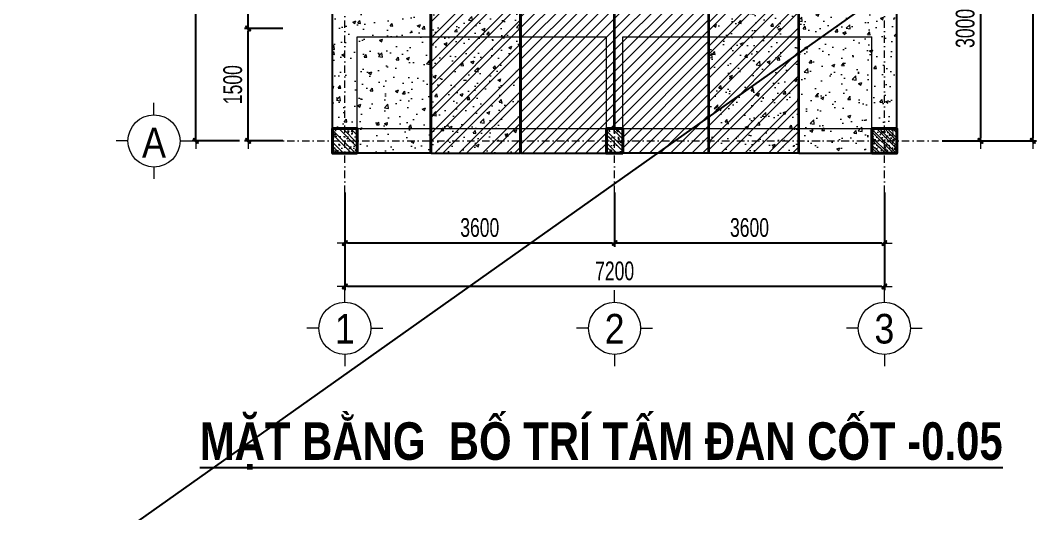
# Model space of a CAD drawing. Header units: millimetres. Extents: x -182770 to 489476, y -561170 to -280028.
# Drawn here: x -9668 to 3897, y -527373 to -520798 of the extents above; entities that cross this region are included whole.
import ezdxf
from ezdxf.enums import TextEntityAlignment as Align

# ---------------------------------------------------------------- set-up
doc = ezdxf.new("R2010")
doc.units = ezdxf.units.MM
doc.header["$MEASUREMENT"] = 0
doc.header["$PDMODE"] = 32
doc.linetypes.add('DASHDOT', pattern=[1, 0.5, -0.25, 0, -0.25])
doc.linetypes.add('HIDDEN', pattern=[0.375, 0.25, -0.125])
doc.layers.get('Defpoints').update_dxf_attribs({"color": 1})
doc.layers.add('KCS_Plotter', color=11, linetype='Continuous', plot=False)
for name, color, linetype, lineweight in [('LC Dim', 8, 'Continuous', 18), ('LC Hatch', 252, 'Continuous', 9), ('LC ISO', 153, 'Continuous', 13), ('LC MANH DUT', 35, 'HIDDEN', 5), ('LC Net dam2', 6, 'Continuous', 40), ('LC Net manh', 133, 'Continuous', 5), ('LC Net thay', 63, 'Continuous', 25), ('LC Net truc', 79, 'DASHDOT', 13), ('LC Text1', 3, 'Continuous', 20), ('LC Text2', 7, 'Continuous', 25)]:
    doc.layers.add(name, color=color, linetype=linetype, lineweight=lineweight)
doc.styles.add('HOATBIF', font='hoatbif.shx', dxfattribs={"width": 0.7})
doc.styles.add('LC 1', font='VHAVANB.TTF')
doc.styles.add('LC3', font='VHARIALB.TTF', dxfattribs={"width": 0.8})
doc.dimstyles.new('1-100', dxfattribs={"dimscale": 100, "dimtxt": 2.5, "dimasz": 0.35, "dimexe": 0.5, "dimexo": 0, "dimgap": 0.8, "dimtad": 1, "dimdec": 0, "dimzin": 0, "dimdsep": 46, "dimtxsty": 'HOATBIF', "dimblk1": 'DOT', "dimblk2": 'DOT', "dimsah": 1, "dimcen": -1, "dimdle": 1, "dimclrd": 256, "dimclre": 256, "dimclrt": 4, "dimadec": 3, "dimazin": 2, "dimtfac": 0.333333, "dimtdec": 0, "dimtix": 1, "dimtmove": 2, "dimatfit": 3, "dimldrblk": 'DOT', "dimfxl": 1, "dimtvp": 0.833333, "dimtolj": 1, "dimtzin": 0, "dimarcsym": 0})

# ---------------------------------------------------------------- blocks, each defined once
blk = doc.blocks.new('DOT')
at = {"layer": 'LC Dim'}
blk.add_line((-3, 0), (3, 0), dxfattribs=at)
at = {"layer": 'LC Dim', "color": 4}
blk.add_line((-1, -1), (1, 1), dxfattribs=at)
blk.add_lwpolyline([(0.5, 1), (-1, -0.5), (-0.5, -1), (1, 0.5)], close=True, dxfattribs=at)
blk = doc.blocks.new('*D340')
at = {"layer": 'Defpoints', "color": 0, "transparency": 16777216}
for p in [(-1736, -523092), (1864, -523092), (-1736, -523766)]:
    blk.add_point(p, dxfattribs=at)
at = {"layer": 'LC Dim', "lineweight": -2, "transparency": 16777216}
for p, q in [((-1736, -523092), (-1736, -523816)), ((1864, -523092), (1864, -523816)), ((1829, -523766), (-1701, -523766))]:
    blk.add_line(p, q, dxfattribs=at)
at = {"layer": 'LC Dim', "lineweight": -2, "transparency": 16777216, "xscale": 35, "yscale": 35, "zscale": 35, "rotation": 180}
blk.add_blockref('DOT', (-1736, -523766), dxfattribs=at)
at = {"layer": 'LC Dim', "lineweight": -2, "transparency": 16777216, "xscale": 35, "yscale": 35, "zscale": 35}
blk.add_blockref('DOT', (1864, -523766), dxfattribs=at)
at = {"layer": 'LC Dim', "color": 4, "transparency": 16777216, "insert": (64, -523561), "char_height": 250, "attachment_point": 5, "style": 'HOATBIF'}
blk.add_mtext('\\A1;3600', dxfattribs=at)
blk = doc.blocks.new('_Dot')
at = {"color": 0, "linetype": 'ByBlock', "lineweight": -2}
blk.add_line((-0.5, 0), (-1, 0), dxfattribs=at)
at = {"color": 0, "linetype": 'ByBlock', "const_width": 0.5}
blk.add_lwpolyline([(-0.25, 0, 1), (0.25, 0, 1)], format="xyb", close=True, dxfattribs=at)
blk = doc.blocks.new('*D341')
at = {"layer": 'Defpoints', "color": 0, "ltscale": 2, "transparency": 16777216}
for p in [(-5336, -523092), (-1736, -523092), (-5336, -523766)]:
    blk.add_point(p, dxfattribs=at)
at = {"layer": 'LC Dim', "lineweight": -2, "ltscale": 2, "transparency": 16777216}
for p, q in [((-5336, -523092), (-5336, -523816)), ((-1736, -523092), (-1736, -523816)), ((-1771, -523766), (-5301, -523766))]:
    blk.add_line(p, q, dxfattribs=at)
at = {"layer": 'LC Dim', "lineweight": -2, "ltscale": 2, "transparency": 16777216, "xscale": 35, "yscale": 35, "zscale": 35, "rotation": 180}
blk.add_blockref('DOT', (-5336, -523766), dxfattribs=at)
at = {"layer": 'LC Dim', "lineweight": -2, "ltscale": 2, "transparency": 16777216, "xscale": 35, "yscale": 35, "zscale": 35}
blk.add_blockref('DOT', (-1736, -523766), dxfattribs=at)
at = {"layer": 'LC Dim', "color": 4, "ltscale": 2, "transparency": 16777216, "insert": (-3536, -523561), "char_height": 250, "attachment_point": 5, "style": 'HOATBIF'}
blk.add_mtext('\\A1;3600', dxfattribs=at)
blk = doc.blocks.new('*D342')
at = {"layer": 'Defpoints', "color": 0, "ltscale": 2, "transparency": 16777216}
for p in [(-5336, -523092), (1864, -523092), (-5336, -524344)]:
    blk.add_point(p, dxfattribs=at)
at = {"layer": 'LC Dim', "lineweight": -2, "ltscale": 2, "transparency": 16777216}
for p, q in [((-5336, -523092), (-5336, -524394)), ((1864, -523092), (1864, -524394)), ((1829, -524344), (-5301, -524344))]:
    blk.add_line(p, q, dxfattribs=at)
at = {"layer": 'LC Dim', "lineweight": -2, "ltscale": 2, "transparency": 16777216, "xscale": 35, "yscale": 35, "zscale": 35, "rotation": 180}
blk.add_blockref('DOT', (-5336, -524344), dxfattribs=at)
at = {"layer": 'LC Dim', "lineweight": -2, "ltscale": 2, "transparency": 16777216, "xscale": 35, "yscale": 35, "zscale": 35}
blk.add_blockref('DOT', (1864, -524344), dxfattribs=at)
at = {"layer": 'LC Dim', "color": 4, "ltscale": 2, "transparency": 16777216, "insert": (-1736, -524139), "char_height": 250, "attachment_point": 5, "style": 'HOATBIF'}
blk.add_mtext('\\A1;7200', dxfattribs=at)
blk = doc.blocks.new('TTRUC')
at = {"layer": 'LC ISO'}
for p, q in [((0, 6.95), (0, 10.13)), ((-6.95, 0), (-10.13, 0)), ((6.95, 0), (10.13, 0)), ((0, -6.95), (0, -10.13))]:
    blk.add_line(p, q, dxfattribs=at)
at = {"layer": 'LC Net manh'}
blk.add_circle((0, 0), 6.95, dxfattribs=at)
blk = doc.blocks.new('*D346')
at = {"layer": 'Defpoints', "color": 0, "ltscale": 2, "transparency": 16777216}
for p in [(2637, -516405), (2637, -522405), (3845, -522405)]:
    blk.add_point(p, dxfattribs=at)
at = {"layer": 'LC Dim', "lineweight": -2, "ltscale": 2, "transparency": 16777216}
for p, q in [((2637, -516405), (3895, -516405)), ((3845, -516440), (3845, -522370)), ((2637, -522405), (3895, -522405))]:
    blk.add_line(p, q, dxfattribs=at)
at = {"layer": 'LC Dim', "lineweight": -2, "ltscale": 2, "transparency": 16777216, "xscale": 35, "yscale": 35, "zscale": 35}
for p, rotation in [((3845, -516405), 90), ((3845, -522405), 270)]:
    blk.add_blockref('DOT', p, dxfattribs=dict(at, rotation=rotation))
at = {"layer": 'LC Dim', "color": 4, "ltscale": 2, "transparency": 16777216, "insert": (3640, -519405), "char_height": 250, "attachment_point": 5, "rotation": 90, "style": 'HOATBIF'}
blk.add_mtext('\\A1;6000', dxfattribs=at)
blk = doc.blocks.new('*D347')
at = {"layer": 'Defpoints', "color": 0, "ltscale": 2, "transparency": 16777216}
for p in [(-7325, -516405), (-6742, -516405), (-6742, -522405)]:
    blk.add_point(p, dxfattribs=at)
at = {"layer": 'LC Dim', "lineweight": -2, "ltscale": 2, "transparency": 16777216}
for p, q in [((-6742, -516405), (-7375, -516405)), ((-7325, -522370), (-7325, -516440)), ((-6742, -522405), (-7375, -522405))]:
    blk.add_line(p, q, dxfattribs=at)
at = {"layer": 'LC Dim', "lineweight": -2, "ltscale": 2, "transparency": 16777216, "xscale": 35, "yscale": 35, "zscale": 35}
for p, rotation in [((-7325, -516405), 90), ((-7325, -522405), 270)]:
    blk.add_blockref('DOT', p, dxfattribs=dict(at, rotation=rotation))
at = {"layer": 'LC Dim', "color": 4, "ltscale": 2, "transparency": 16777216, "insert": (-7530, -519405), "char_height": 250, "attachment_point": 5, "rotation": 90, "style": 'HOATBIF'}
blk.add_mtext('\\A1;6000', dxfattribs=at)
blk = doc.blocks.new('kakaka')
at = {"layer": 'LC Hatch', "ltscale": 2}
h = blk.add_hatch(dxfattribs=at)
h.set_pattern_fill('BTCT', color=256, scale=20, angle=90)
h.set_pattern_definition([(140, (37650.13, -378709.94), (12.55043, 143.45204), [15, -165]), (85, (37650.13, -378709.94), (-150.43843, -27.75027), [12, -132]), (190.4514, (37651.18, -378697.99), (-137.88791, 115.70188), [12.74804, -140.22842]), (136.1842, (37610.13, -378709.94), (33.1038, 213.4482), [22.5, -247.5]), (186.6356, (37612.9, -378692.16), (-194.82357, 186.93254), [19.12206, -210.3426]), (81.1842, (37610.13, -378709.94), (-194.82372, 186.9324), [18, -198]), (111, (37620.13, -378689.94), (80.52378, 119.38141), [15, -165]), (56, (37620.13, -378689.94), (-145.03001, 48.66307), [12, -132]), (161.4514, (37626.85, -378680), (-64.5061, 168.04453), [12.74804, -140.22842]), (127.5, (37650.135, -378709.945), (-66.57877, 2.431971), [0, -130.4, 0, -134, 0, -132.5]), (97.5, (37650.135, -378709.945), (-78.882342, 52.613907), [0, -76.4, 0, -127.4, 0, -50.5]), (57.5, (37650.135, -378754.545), (4.510974, 106.764487), [0, -50, 0, -156, 0, -207]), (47.5, (37650.135, -378774.545), (-20.020996, 116.637234), [0, -65, 0, -103.6, 0, -147]), (135, (37650.135, -378709.945), (-53.03301, -53.03301), []), (135, (37650.135, -378674.59), (-53.03301, -53.03301), [])])
h.paths.add_polyline_path([(76247.6, -223824.4), (76247.6, -223604.4), (76027.6, -223604.4), (76027.6, -223824.4)])
at = {"layer": 'LC MANH DUT', "ltscale": 100}
blk.add_lwpolyline([(76247.6, -223824.4), (76247.6, -223604.4), (76027.6, -223604.4), (76027.6, -223824.4)], close=True, dxfattribs=at)
at = {"layer": 'LC Net dam2', "ltscale": 5}
blk.add_lwpolyline([(76247.6, -223824.4), (76247.6, -223604.4), (76027.6, -223604.4), (76027.6, -223824.4)], close=True, dxfattribs=at)
blk = doc.blocks.new('TIEUDE1')
at = {"layer": 'LC Text2', "color": 7, "style": 'LC 1'}
blk.add_attdef('TIªU§Ò', text='', height=5, dxfattribs=at).set_placement((0, 0), align=Align.BOTTOM_CENTER)
blk.add_attdef('TL', text='', height=3, dxfattribs=at).set_placement((0, -2), align=Align.TOP_CENTER)
blk = doc.blocks.new('*D350')
at = {"layer": 'Defpoints', "color": 0, "ltscale": 2, "transparency": 16777216}
for p in [(2637, -519405), (2637, -522405), (3148, -522405)]:
    blk.add_point(p, dxfattribs=at)
at = {"layer": 'LC Dim', "lineweight": -2, "ltscale": 2, "transparency": 16777216}
for p, q in [((2637, -519405), (3198, -519405)), ((3148, -519440), (3148, -522370)), ((2637, -522405), (3198, -522405))]:
    blk.add_line(p, q, dxfattribs=at)
at = {"layer": 'LC Dim', "lineweight": -2, "ltscale": 2, "transparency": 16777216, "xscale": 35, "yscale": 35, "zscale": 35}
for p, rotation in [((3148, -519405), 90), ((3148, -522405), 270)]:
    blk.add_blockref('DOT', p, dxfattribs=dict(at, rotation=rotation))
at = {"layer": 'LC Dim', "color": 4, "ltscale": 2, "transparency": 16777216, "insert": (2943, -520905), "char_height": 250, "attachment_point": 5, "rotation": 90, "style": 'HOATBIF'}
blk.add_mtext('\\A1;3000', dxfattribs=at)
blk = doc.blocks.new('*D352')
at = {"layer": 'Defpoints', "color": 0, "ltscale": 2, "transparency": 16777216}
for p in [(-6627, -519405), (-6163, -519405), (-6163, -520905)]:
    blk.add_point(p, dxfattribs=at)
at = {"layer": 'LC Dim', "lineweight": -2, "ltscale": 2, "transparency": 16777216}
for p, q in [((-6163, -519405), (-6677, -519405)), ((-6627, -520870), (-6627, -519440)), ((-6163, -520905), (-6677, -520905))]:
    blk.add_line(p, q, dxfattribs=at)
at = {"layer": 'LC Dim', "lineweight": -2, "ltscale": 2, "transparency": 16777216, "xscale": 35, "yscale": 35, "zscale": 35}
for p, rotation in [((-6627, -519405), 90), ((-6627, -520905), 270)]:
    blk.add_blockref('DOT', p, dxfattribs=dict(at, rotation=rotation))
at = {"layer": 'LC Dim', "color": 4, "ltscale": 2, "transparency": 16777216, "insert": (-6832, -520155), "char_height": 250, "attachment_point": 5, "rotation": 90, "style": 'HOATBIF'}
blk.add_mtext('\\A1;1500', dxfattribs=at)
blk = doc.blocks.new('*D353')
at = {"layer": 'Defpoints', "color": 0, "ltscale": 2, "transparency": 16777216}
for p in [(-6627, -520905), (-6163, -520905), (-6163, -522405)]:
    blk.add_point(p, dxfattribs=at)
at = {"layer": 'LC Dim', "lineweight": -2, "ltscale": 2, "transparency": 16777216}
for p, q in [((-6163, -520905), (-6677, -520905)), ((-6627, -522370), (-6627, -520940)), ((-6163, -522405), (-6677, -522405))]:
    blk.add_line(p, q, dxfattribs=at)
at = {"layer": 'LC Dim', "lineweight": -2, "ltscale": 2, "transparency": 16777216, "xscale": 35, "yscale": 35, "zscale": 35}
for p, rotation in [((-6627, -520905), 90), ((-6627, -522405), 270)]:
    blk.add_blockref('DOT', p, dxfattribs=dict(at, rotation=rotation))
at = {"layer": 'LC Dim', "color": 4, "ltscale": 2, "transparency": 16777216, "insert": (-6832, -521655), "char_height": 250, "attachment_point": 5, "rotation": 90, "style": 'HOATBIF'}
blk.add_mtext('\\A1;1500', dxfattribs=at)

msp = doc.modelspace()

# ---------------------------------------------------------------- hatches: boundary and pattern name
at = {"layer": 'LC Hatch', "ltscale": 250}
h = msp.add_hatch(dxfattribs=at)
h.set_pattern_fill('AR-CONC', color=256, scale=60)
h.set_pattern_definition([(50, (-4229.86, -62232.3), (430.3561, -37.65128), [45, -495]), (355, (-4229.86, -62232.3), (-83.2508, 451.3153), [36, -396]), (100.4514, (-4194, -62235.45), (347.10563, 413.66373), [38.2441, -420.68527]), (46.1842, (-4229.86, -62112.3), (640.3446, -99.3114), [67.5, -742.5]), (96.6356, (-4176.5, -62120.6), (560.7976, 584.4707), [57.3662, -631.0278]), (351.1842, (-4229.86, -62112.3), (560.7972, 584.4712), [54, -594]), (21, (-4169.86, -62142.3), (358.14423, -241.57133), [45, -495]), (326, (-4169.86, -62142.3), (145.9892, 435.09003), [36, -396]), (71.4514, (-4140, -62162.44), (504.13358, 193.5183), [38.2441, -420.68527]), (37.5, (-4229.86, -62232.3), (7.295913, 199.73631), [0, -391.2, 0, -402, 0, -397.5]), (7.5, (-4229.86, -62232.3), (157.84172, 236.64703), [0, -229.2, 0, -382.2, 0, -151.5]), (327.5, (-4363.66, -62232.3), (320.29346, -13.532923), [0, -150, 0, -468, 0, -621]), (317.5, (-4423.66, -62232.3), (349.9117, 60.06299), [0, -195, 0, -310.8, 0, -441])])
h.paths.add_polyline_path([(2028.8, -516570.2), (1698.8, -516570.2), (1698.8, -516570.2), (2028.8, -516570.2), (2028.8, -516240.2), (1698.8, -516240.2), (1698.8, -516570.2), (2028.8, -516570.2), (2028.8, -516570.2), (1698.8, -516570.2), (1698.8, -516240.2), (723.8, -516240.2), (723.8, -519400.2), (2028.8, -519400.2)])
h.paths.add_polyline_path([(2028.8, -519410.2), (723.8, -519410.2), (723.8, -522570.2), (1698.8, -522570.2), (1698.8, -522240.2), (2028.8, -522240.2)])
h.paths.add_polyline_path([(-4196.2, -519410.2), (-5501.2, -519410.2), (-5501.2, -522240.2), (-5171.2, -522240.2), (-5171.2, -522570.2), (-4196.2, -522570.2)])
h.paths.add_polyline_path([(-4196.2, -517260.2), (-4201.2, -517260.2), (-4201.2, -516650.2), (-4196.2, -516240.2), (-5171.2, -516240.2), (-5171.2, -516570.2), (-5501.2, -516570.2), (-5501.2, -519400.2), (-4196.2, -519400.2)])
h = msp.add_hatch(dxfattribs=at)
h.set_pattern_fill('BTCT', color=256, scale=60)
h.set_pattern_definition([(50, (-4229.86, -62232.3), (430.3561, -37.65128), [45, -495]), (355, (-4229.86, -62232.3), (-83.2508, 451.3153), [36, -396]), (100.4514, (-4194, -62235.45), (347.10563, 413.66373), [38.2441, -420.68527]), (46.1842, (-4229.86, -62112.3), (640.3446, -99.3114), [67.5, -742.5]), (96.6356, (-4176.5, -62120.6), (560.7976, 584.4707), [57.3662, -631.0278]), (351.1842, (-4229.86, -62112.3), (560.7972, 584.4712), [54, -594]), (21, (-4169.86, -62142.3), (358.14423, -241.57133), [45, -495]), (326, (-4169.86, -62142.3), (145.9892, 435.09003), [36, -396]), (71.4514, (-4140, -62162.44), (504.13358, 193.5183), [38.2441, -420.68527]), (37.5, (-4229.86, -62232.3), (7.295913, 199.73631), [0, -391.2, 0, -402, 0, -397.5]), (7.5, (-4229.86, -62232.3), (157.84172, 236.64703), [0, -229.2, 0, -382.2, 0, -151.5]), (327.5, (-4363.66, -62232.3), (320.29346, -13.532923), [0, -150, 0, -468, 0, -621]), (317.5, (-4423.66, -62232.3), (349.9117, 60.06299), [0, -195, 0, -310.8, 0, -441]), (45, (-4229.86, -62232.3), (-159.09903, 159.09903), []), (45, (-4123.8, -62232.3), (-159.09903, 159.09903), [])])
h.paths.add_polyline_path([(-4186.2, -522570.2), (-2996.2, -522570.2), (-2996.2, -519410.2), (-4186.2, -519410.2)])
h.paths.add_polyline_path([(714.3, -516240.2), (-475.7, -516240.2), (-476.2, -519400.2), (713.8, -519400.2)])
h.paths.add_polyline_path([(713.8, -519410.2), (-476.2, -519410.2), (-476.2, -522570.2), (713.8, -522570.2)])
h = msp.add_hatch(dxfattribs=at)
h.set_pattern_fill('ANSI31', color=256, scale=800)
h.set_pattern_definition([(45, (-4229.86, -62232.31), (-70.710678, 70.710678), [])])
h.paths.add_polyline_path([(-486.2, -519410.2), (-1626.2, -519410.2), (-1626.2, -519515.2), (-1731.2, -519515.2), (-1731.2, -522240.2), (-1626.2, -522240.2), (-1626.2, -522570.2), (-486.2, -522570.2)])
h.paths.add_polyline_path([(-1741.2, -519515.2), (-1846.2, -519515.2), (-1846.2, -519410.2), (-2986.2, -519410.2), (-2986.2, -522570.2), (-1846.2, -522570.2), (-1846.2, -522240.2), (-1741.2, -522240.2)])
at = {"layer": 'LC Hatch', "ltscale": 2}
h = msp.add_hatch(dxfattribs=at)
h.set_pattern_fill('BTCT', color=256, scale=30, angle=90)
h.set_pattern_definition([(140, (-59467.4, -754898.45), (18.82564, 215.17805), [22.5, -247.5]), (85, (-59467.4, -754898.45), (-225.65764, -41.6254), [18, -198]), (190.4514, (-59465.84, -754880.51), (-206.83186, 173.55281), [19.12206, -210.34263]), (136.1842, (-59527.4, -754898.45), (49.6557, 320.1723), [33.75, -371.25]), (186.6356, (-59523.27, -754871.76), (-292.23536, 280.3988), [28.6831, -315.5139]), (81.1842, (-59527.4, -754898.45), (-292.2356, 280.3986), [27, -297]), (111, (-59512.4, -754868.45), (120.78567, 179.07212), [22.5, -247.5]), (56, (-59512.4, -754868.45), (-217.54501, 72.9946), [18, -198]), (161.4514, (-59502.34, -754853.52), (-96.75915, 252.06679), [19.12206, -210.34263]), (127.5, (-59467.41, -754898.445), (-99.868156, 3.647957), [0, -195.6, 0, -201, 0, -198.75]), (97.5, (-59467.41, -754898.45), (-118.323514, 78.92086), [0, -114.6, 0, -191.1, 0, -75.75]), (57.5, (-59467.41, -754965.345), (6.766462, 160.14673), [0, -75, 0, -234, 0, -310.5]), (47.5, (-59467.41, -754995.35), (-30.031495, 174.95585), [0, -97.5, 0, -155.4, 0, -220.5]), (135, (-59467.41, -754898.45), (-79.549513, -79.549513), []), (135, (-59467.41, -754845.41), (-79.549513, -79.549513), [])])
h.paths.add_polyline_path([(-1846.2, -522570.2), (-1626.2, -522570.2), (-1626.2, -522240.2), (-1846.2, -522240.2)])
h = msp.add_hatch(dxfattribs=at)
h.set_pattern_fill('BTCT', color=256, scale=20, angle=90)
h.set_pattern_definition([(140, (33313.98, -440091.71), (12.55043, 143.45204), [15, -165]), (85, (33313.98, -440091.7), (-150.43843, -27.75027), [12, -132]), (190.4514, (33315.03, -440079.75), (-137.8879, 115.70188), [12.74804, -140.22842]), (136.1842, (33273.98, -440091.7), (33.1038, 213.4482), [22.5, -247.5]), (186.6356, (33276.74, -440073.92), (-194.82357, 186.93254), [19.12206, -210.3426]), (81.1842, (33273.98, -440091.7), (-194.8237, 186.9324), [18, -198]), (111, (33283.98, -440071.71), (80.52378, 119.38141), [15, -165]), (56, (33283.98, -440071.7), (-145.03, 48.66307), [12, -132]), (161.4514, (33290.7, -440061.76), (-64.5061, 168.04453), [12.74804, -140.22842]), (127.5, (33313.983, -440091.706), (-66.57877, 2.43197), [0, -130.4, 0, -134, 0, -132.5]), (97.5, (33313.98, -440091.706), (-78.88234, 52.61391), [0, -76.4, 0, -127.4, 0, -50.5]), (57.5, (33313.983, -440136.306), (4.510974, 106.764487), [0, -50, 0, -156, 0, -207]), (47.5, (33313.98, -440156.31), (-20.021, 116.63723), [0, -65, 0, -103.6, 0, -147]), (135, (33313.98, -440091.706), (-53.03301, -53.03301), []), (135, (33313.98, -440056.35), (-53.03301, -53.03301), [])])
h.paths.add_polyline_path([(2028.8, -522570.2), (2028.8, -522240.2), (1698.8, -522240.2), (1698.8, -522570.2)])

# ---------------------------------------------------------------- linework, layer by layer
at = {"layer": 'KCS_Plotter', "ltscale": 250}
msp.add_line((-29049.6, -542288.8), (12950.4, -512588.8), dxfattribs=at)
at = {"layer": 'LC MANH DUT', "ltscale": 100}
for points in [[(-1626.2, -522570.2), (-1626.2, -522240.2), (-1846.2, -522240.2), (-1846.2, -522570.2)], [(1698.8, -522570.2), (1698.8, -522240.2), (2028.8, -522240.2), (2028.8, -522570.2)]]:
    msp.add_lwpolyline(points, close=True, dxfattribs=at)
at = {"layer": 'LC Net dam2', "ltscale": 5}
for points in [[(-1626.2, -522570.2), (-1626.2, -522240.2), (-1846.2, -522240.2), (-1846.2, -522570.2)], [(1698.8, -522570.2), (1698.8, -522240.2), (2028.8, -522240.2), (2028.8, -522570.2)]]:
    msp.add_lwpolyline(points, close=True, dxfattribs=at)
at = {"layer": 'LC Net manh', "color": 0}
for p, q in [((-5501.2, -522570.2), (-5501.2, -516240.2)), ((2028.8, -522570.2), (2028.8, -516240.2)), ((-5171.2, -522240.2), (-5171.2, -521015.2)), ((-5171.2, -522240.2), (-5171.2, -521015.2)), ((-5171.2, -521015.2), (-1846.2, -521015.2)), ((-1846.2, -522240.2), (-1846.2, -521015.2)), ((-1626.2, -522240.2), (-1626.2, -521015.2)), ((-1626.2, -521015.2), (1698.8, -521015.2)), ((1698.8, -522240.2), (1698.8, -521015.2)), ((1698.8, -522240.2), (1698.8, -521015.2)), ((-5171.2, -522240.2), (-1846.2, -522240.2)), ((-1626.2, -522240.2), (1698.8, -522240.2)), ((-5501.2, -522570.2), (2028.8, -522570.2))]:
    msp.add_line(p, q, dxfattribs=at)
at = {"layer": 'LC Net thay'}
for points in [[(-5501.2, -522240.2), (-5501.2, -519410.2), (-4196.2, -519410.2), (-4196.2, -522570.2)], [(1698.8, -522570.2), (1698.8, -522240.2), (2028.8, -522240.2)]]:
    msp.add_lwpolyline(points, dxfattribs=at)
at = {"layer": 'LC Net thay', "ltscale": 250}
for points in [[(-5501.2, -522240.2), (-5501.2, -519410.2), (-4196.2, -519410.2), (-4196.2, -522570.2), (-5171.2, -522570.2), (-5171.2, -522240.2), (-5501.2, -522240.2)], [(2028.8, -522240.2), (2028.8, -519410.2), (723.8, -519410.2), (723.8, -522570.2), (1698.8, -522570.2), (1698.8, -522240.2), (2028.8, -522240.2)]]:
    msp.add_lwpolyline(points, dxfattribs=at)
at = {"layer": 'LC Net thay'}
for points in [[(-4186.2, -522570.2), (-2996.2, -522570.2), (-2996.2, -519410.2), (-4186.2, -519410.2)], [(-1846.2, -522570.2), (-1846.2, -522240.2), (-1741.2, -522240.2), (-1741.2, -519410.2), (-2986.2, -519410.2), (-2986.2, -522570.2)], [(-1626.2, -522570.2), (-1626.2, -522240.2), (-1731.2, -522240.2), (-1731.2, -519410.2), (-486.2, -519410.2), (-486.2, -522570.2)], [(713.8, -522570.2), (-476.2, -522570.2), (-476.2, -519410.2), (713.8, -519410.2)]]:
    msp.add_lwpolyline(points, close=True, dxfattribs=at)
at = {"layer": 'LC Net truc', "ltscale": 200}
for p, q in [((-5336.2, -523299.4), (-5336.2, -514327.8)), ((-1736.2, -523299.4), (-1736.2, -514327.8)), ((1863.8, -523299.4), (1863.8, -514327.8)), ((-6507.6, -522405.2), (2585.9, -522405.2))]:
    msp.add_line(p, q, dxfattribs=at)

# ---------------------------------------------------------------- block references
at = {"layer": 'LC Dim', "xscale": 1.5, "yscale": 1.5, "zscale": 1.5}
msp.add_blockref('kakaka', (-119542.6, -186833.5), dxfattribs=at)
at = {"layer": 'LC ISO', "xscale": 50, "yscale": 50, "zscale": 50, "rotation": 180}
msp.add_blockref('TTRUC', (-7883.7, -522405.2), dxfattribs=at)
at = {"layer": 'LC ISO', "xscale": 50, "yscale": 50, "zscale": 50}
for p in [(-5336.2, -524902.8), (-1736.2, -524902.8), (1863.8, -524902.8)]:
    msp.add_blockref('TTRUC', p, dxfattribs=at)
at = {"layer": 'LC Text2'}
ref = msp.add_blockref('TIEUDE1', (-1914.7, -526806), dxfattribs=dict(at, xscale=101.6, yscale=101.6, zscale=101.6))
ref.add_attrib('TIªU§Ò', '%%UmÆt b»ng  bè trÝ tÊm ®an cèt -0.05', dxfattribs={"color": 7, "height": 500.321, "style": 'LC3', "width": 0.8}).set_placement((-1914.7, -526806), align=Align.BOTTOM_CENTER)

# ---------------------------------------------------------------- texts
at = {"layer": 'LC Text1', "ltscale": 0.2, "style": 'LC 1', "width": 0.9}
for s, height, p in [('a', 400, (-7883.7, -522746.9)), ('1', 394.6, (-5336.2, -525223.8)), ('2', 394.6, (-1736.2, -525223.8)), ('3', 394.6, (1863.8, -525223.8))]:
    msp.add_text(s, height=height, dxfattribs=at).set_placement(p, align=Align.BOTTOM_CENTER)

# ---------------------------------------------------------------- dimensions: what is measured, and where the dimension line sits
at = {"layer": 'LC Dim', "ltscale": 2}
for base, p1, p2, angle, picture, middle in [((-7324.6, -516405.2), (-6741.6, -522405.2), (-6741.6, -516405.2), 90, '*D347', (-7529.6, -519405.2)), ((3845.3, -522405.2), (2637.1, -516405.2), (2637.1, -522405.2), 90, '*D346', (3640.3, -519405.2)), ((3148.1, -522405.2), (2637.1, -519405.2), (2637.1, -522405.2), 90, '*D350', (2943.1, -520905.2)), ((-5336.2, -523766.2), (-1736.2, -523091.6), (-5336.2, -523091.6), 180, '*D341', (-3536.2, -523561.2))]:
    dim = msp.add_linear_dim(base=base, p1=p1, p2=p2, angle=angle, dimstyle='1-100', override={"dimscale": 100}, dxfattribs=at)
    dim.commit()
    dim.dimension.update_dxf_attribs({"geometry": picture, "text_midpoint": middle})
for base, p1, p2, picture, middle in [((-6627.4, -519405.2), (-6163.2, -520905.2), (-6163.2, -519405.2), '*D352', (-6832.4, -520155.2)), ((-6627.4, -520905.2), (-6163.2, -522405.2), (-6163.2, -520905.2), '*D353', (-6832.4, -521655.2))]:
    dim = msp.add_linear_dim(base=base, p1=p1, p2=p2, angle=90, dimstyle='1-100', dxfattribs=at)
    dim.commit()
    dim.dimension.update_dxf_attribs({"geometry": picture, "text_midpoint": middle})
dim = msp.add_linear_dim(base=(-5336.2, -524343.7), p1=(1863.8, -523091.6), p2=(-5336.2, -523091.6), dimstyle='1-100', override={"dimscale": 100}, dxfattribs=at)
dim.commit()
dim.dimension.update_dxf_attribs({"geometry": '*D342', "text_midpoint": (-1736.2, -524138.7)})
at = {"layer": 'LC Dim'}
dim = msp.add_linear_dim(base=(-1736.2, -523766.2), p1=(1863.8, -523091.6), p2=(-1736.2, -523091.6), angle=180, dimstyle='1-100', override={"dimscale": 100}, dxfattribs=at)
dim.commit()
dim.dimension.update_dxf_attribs({"geometry": '*D340', "text_midpoint": (63.8, -523561.2)})

doc.saveas('drawing.dxf')
